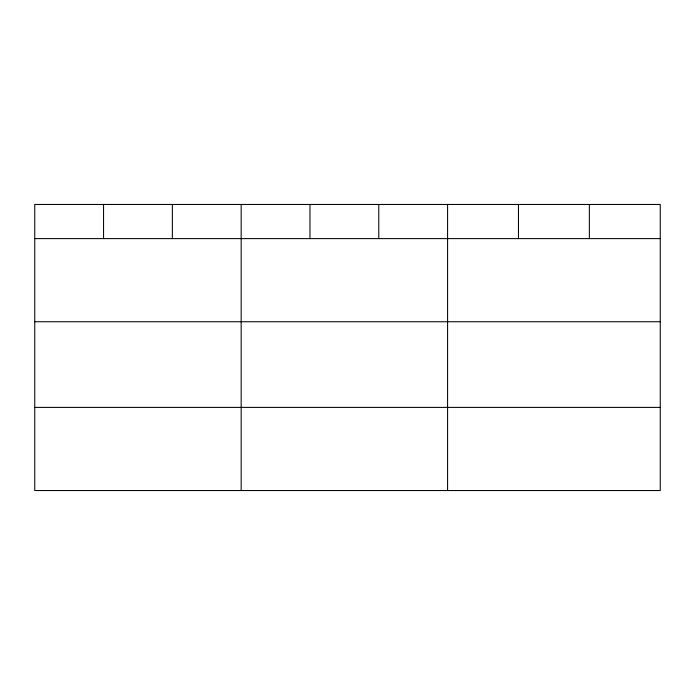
<?xml version="1.0" encoding="UTF-8"?>
<svg xmlns="http://www.w3.org/2000/svg" width="695" height="695" viewBox="0 0 695 695"><rect width="100%" height="100%" fill="white"/><g stroke="black" fill="none" stroke-linecap="round" stroke-linejoin="round"><path stroke-width="1.04" d="M660.25 321.742L660.25 204.46L34.75 204.46L34.75 490.54L660.25 490.54L660.25 321.742L34.75 321.742M34.75 238.611L660.25 238.611M34.75 407.4L660.25 407.4M589.36 204.46L589.36 238.611M518.47 204.46L518.47 238.611M447.58 204.46L447.58 490.54M378.775 204.46L378.775 238.611M309.97 204.46L309.97 238.611M241.165 204.46L241.165 490.54M172.36 204.46L172.36 238.611M103.555 204.46L103.555 238.611"/></g></svg>
